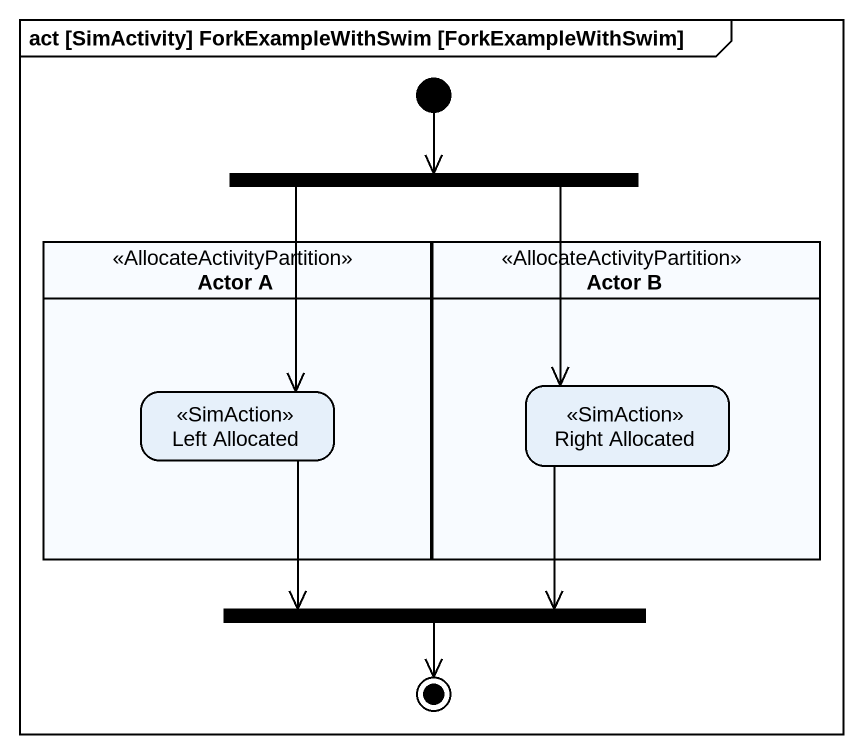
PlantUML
@startuml
mainframe act [SimActivity] ForkExampleWithSwim [ForkExampleWithSwim]
hide empty description
state "Actor A" as Actor_A <<AllocateActivityPartition>> {
  state "Left Allocated" as Left_Allocated <<SimAction>>
}
state fork1 <<fork>>
state "Actor B" as Actor_B <<AllocateActivityPartition>> {
  state "Right Allocated" as Right_Allocated <<SimAction>>
}
state fork2 <<join>>
[*] --> fork1
fork1 --> Left_Allocated
fork1 --> Right_Allocated
Left_Allocated --> fork2
Right_Allocated --> fork2
fork2 --> [*]
@enduml
